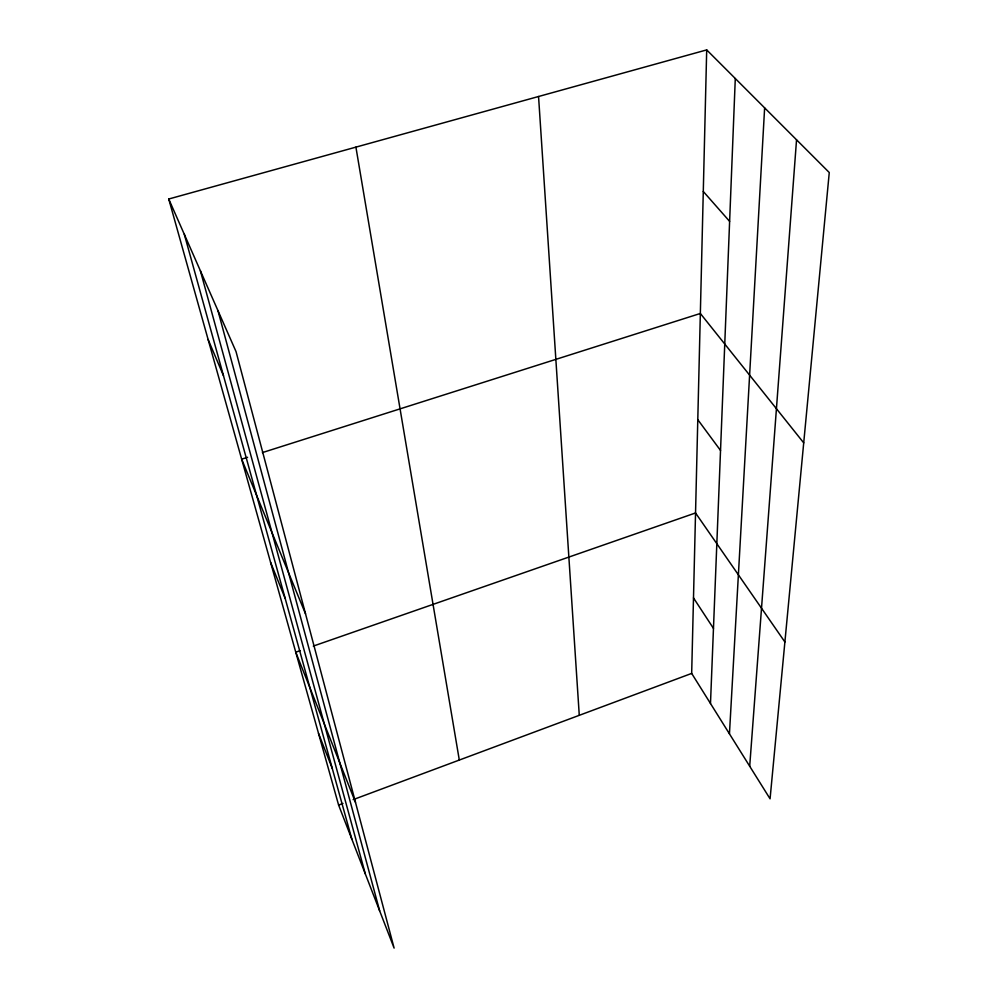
<?xml version="1.0" encoding="UTF-8"?>
<svg xmlns="http://www.w3.org/2000/svg" width="998" height="998" viewBox="0 0 998 998"><rect width="100%" height="100%" fill="white"/><g stroke="black" fill="none" stroke-linecap="round" stroke-linejoin="round"><path stroke-width="1.5" d="M706.696 49.9L829.263 172.529L770.069 798.824L691.676 673.413L706.696 49.9L168.737 199.014L338.609 805.062L394.11 948.1L236.039 351.62L168.737 199.014M710.489 703.503L735.289 78.518M729.451 733.842L764.63 107.871M749.698 766.239L796.541 139.795M338.609 805.062L342.975 803.427M353.155 799.635L691.676 673.413M300.149 650.671L295.77 652.193L355.475 802.317M313.297 646.093L695.544 512.96L784.89 641.976M247.591 457.296L241.666 459.18L305.525 613.832M262.387 452.593L700.346 313.472L803.714 442.863M703.291 191.479L729.625 221.381M697.789 419.671L720.531 450.46M693.498 597.914L713.47 628.403M208.12 339.507L223.465 375.66M270.583 562.348L285.178 598.451M318.524 733.393L332.247 768.36M184.331 234.355L351.882 839.268M200.398 270.795L365.293 873.836M217.951 310.59L379.639 910.812M355.912 147.13L459.305 760.052M538.558 96.507L579.277 715.329"/></g></svg>
